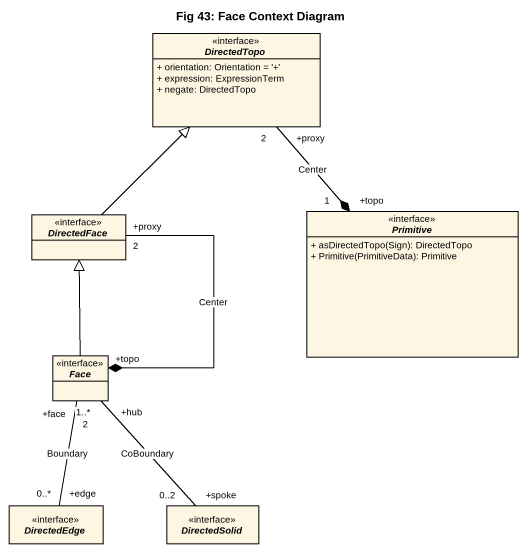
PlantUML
@startuml
title Fig 43: Face Context Diagram
hide circle
hide empty members
skinparam classAttributeIconSize 0
interface DirectedTopo {
  + orientation: Orientation = '+'
  + expression: ExpressionTerm
  + negate: DirectedTopo
}
interface DirectedFace
interface Primitive {
  + asDirectedTopo(Sign): DirectedTopo
  + Primitive(PrimitiveData): Primitive
}
interface Face
interface DirectedEdge
interface DirectedSolid
DirectedFace -up-|> DirectedTopo
DirectedFace "+proxy\n2" --* "+topo" Face : Center
Primitive "+topo\n1" *-up- "+proxy\n2" DirectedTopo : Center
Face -up-|> DirectedFace
Face "+face\n2" -- "+edge\n0..*" DirectedEdge : Boundary
Face "+hub\n1..*" -- "+spoke\n0..2" DirectedSolid : CoBoundary
@enduml
